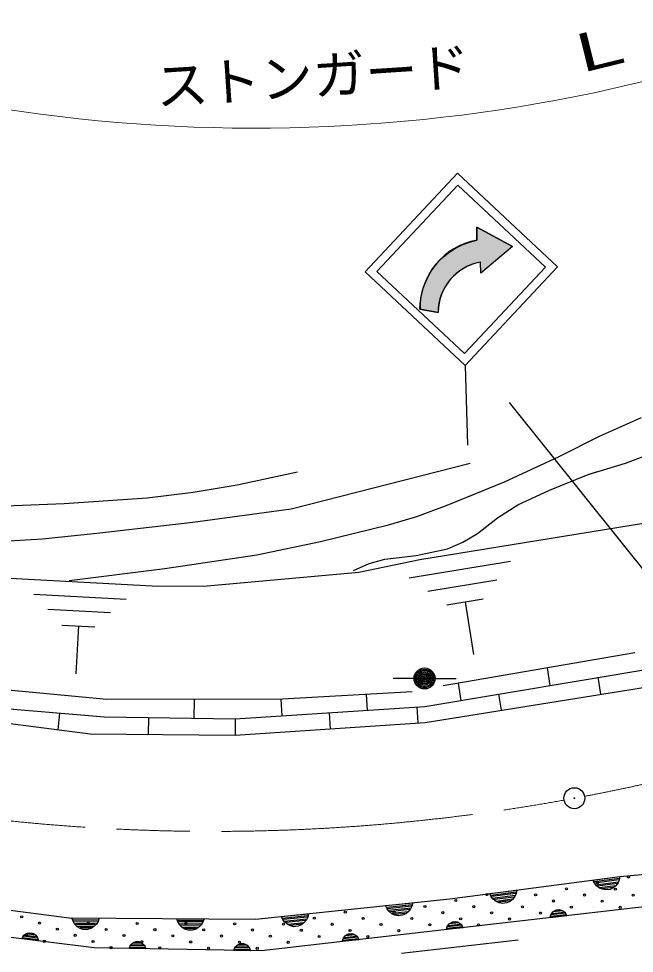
# Model space of a CAD drawing. Units: millimetres, scale not verified. Extents: x 40000 to 680000, y 20000 to 380000.
# Drawn here: x 418626 to 447949, y 297670 to 342226 of the extents above; entities that cross this region are included whole.
import ezdxf
from ezdxf.enums import TextEntityAlignment as Align

# ---------------------------------------------------------------- set-up
doc = ezdxf.new("R2010")
doc.units = ezdxf.units.MM
doc.header["$LTSCALE"] = 1000
doc.linetypes.add('CHAIN', pattern=[18.5, 12, -1.5, 3.5, -1.5])
for name, color, linetype, lineweight in [('M-BGD', 7, 'Continuous', 25), ('M-BMK', 2, 'CHAIN', 13), ('M-BMK-SRVR', 3, 'Continuous', 25), ('M-STR-HTXT', 7, 'Continuous', 13), ('M-STR-STRC', 7, 'Continuous', 25)]:
    doc.layers.add(name, color=color, linetype=linetype, lineweight=lineweight)
doc.styles.add('ＭＳ ゴシック', font='')
doc.styles.get('ＭＳ ゴシック').set_extended_font_data('MS Gothic')

msp = doc.modelspace()

# ---------------------------------------------------------------- hatches: boundary and pattern name
at = {"layer": 'M-STR-STRC'}
msp.add_hatch(color=256, dxfattribs=at).paths.add_polyline_path([(440454, 332289), (442140, 331366), (440632, 330099), (440616, 330617), (440340, 330551), (439976, 330409), (439640, 330211), (439333, 329956), (439135, 329736), (438933, 329440), (438800, 329176), (438683, 328833), (438618, 328484), (438603, 328227), (437741, 328386), (437754, 328644), (437791, 328992), (437910, 329420), (438125, 329933), (438265, 330171), (438458, 330449), (438641, 330663), (438877, 330887), (439102, 331068), (439434, 331292), (439745, 331441), (440098, 331568), (440452, 331671)])

# ---------------------------------------------------------------- linework, layer by layer
at = {"layer": 'M-BGD'}
for p, q in [((446286, 322317), (448294, 323209)), ((444364, 321351), (446286, 322317)), ((447537, 321042), (449405, 321745)), ((441764, 320153), (444364, 321351)), ((441764, 320153), (444364, 321351)), ((431611, 318857), (440135, 321036)), ((445758, 320490), (447537, 321042)), ((429026, 320011), (431901, 320622)), ((443903, 319751), (445758, 320490)), ((443903, 319751), (445758, 320490)), ((443903, 319751), (445758, 320490)), ((445758, 320490), (446194, 320637)), ((426928, 319650), (429026, 320011)), ((439036, 319031), (441764, 320153)), ((439036, 319031), (441764, 320153)), ((424748, 319379), (426928, 319650)), ((439036, 319031), (440284, 319549)), ((442400, 319049), (443903, 319751)), ((442400, 319049), (443903, 319751)), ((442400, 319049), (443903, 319751)), ((416843, 318964), (420786, 319119)), ((420786, 319119), (424748, 319379)), ((437584, 318487), (439036, 319031)), ((441426, 318425), (442400, 319049)), ((426927, 318219), (431611, 318857)), ((422343, 317695), (426927, 318219)), ((436244, 318094), (437584, 318487)), ((437732, 316441), (450463, 318524)), ((440477, 317691), (441426, 318425)), ((419761, 317429), (422343, 317695)), ((432999, 317307), (436244, 318094)), ((432999, 317307), (436244, 318094)), ((439783, 317268), (440477, 317691)), ((439783, 317268), (440477, 317691)), ((417557, 317300), (419761, 317429)), ((429976, 316673), (432999, 317307)), ((429976, 316673), (432999, 317307)), ((439044, 316952), (439783, 317268)), ((439044, 316952), (439783, 317268)), ((437557, 316641), (439044, 316952)), ((437557, 316641), (439044, 316952)), ((437557, 316641), (439044, 316952)), ((425583, 316012), (429976, 316673)), ((434822, 315836), (437732, 316441)), ((435314, 316246), (436071, 316454)), ((435314, 316246), (436071, 316454)), ((435314, 316246), (436071, 316454)), ((435314, 316246), (436071, 316454)), ((435314, 316246), (436071, 316454)), ((436071, 316454), (437557, 316641)), ((436071, 316454), (437557, 316641)), ((436071, 316454), (437557, 316641)), ((437219, 315572), (442047, 316362)), ((421026, 315436), (425583, 316012)), ((434581, 315927), (435314, 316246)), ((434581, 315927), (435314, 316246)), ((434581, 315927), (435314, 316246)), ((434581, 315927), (435314, 316246)), ((434581, 315927), (435314, 316246)), ((416456, 315649), (424976, 315184)), ((427425, 315178), (434822, 315836)), ((441401, 315463), (438117, 314926)), ((424976, 315184), (427425, 315178)), ((419351, 314799), (423738, 314559)), ((439016, 314280), (440755, 314564)), ((439886, 314422), (440296, 311911)), ((422998, 313895), (420015, 314058)), ((420678, 313318), (422258, 313232)), ((421468, 313275), (421343, 310994)), ((447974, 311992), (438843, 310427)), ((437979, 309442), (449222, 311330)), ((443792, 311276), (443932, 310442)), ((437460, 310777), (436461, 310779)), ((438458, 310774), (439457, 310771)), ((446360, 310017), (446224, 310827)), ((422828, 309766), (415383, 310481)), ((437364, 310128), (431195, 309785)), ((437995, 308681), (449173, 310466)), ((439554, 310549), (439692, 309729)), ((431195, 309785), (422828, 309766)), ((426980, 309775), (426966, 308874)), ((431110, 309784), (431163, 308991)), ((435183, 310006), (435232, 309260)), ((441620, 309260), (441490, 310031)), ((417431, 309394), (422715, 308940)), ((428933, 308844), (437979, 309442)), ((437657, 308658), (437607, 309417)), ((420509, 308331), (420577, 309124)), ((422715, 308940), (428933, 308844)), ((424816, 308105), (424829, 308907)), ((428933, 308844), (428941, 308063)), ((433482, 308373), (433431, 309141)), ((417421, 308735), (422033, 308132)), ((428941, 308063), (437995, 308681)), ((422033, 308132), (428941, 308063)), ((439164, 300266), (447267, 301329)), ((445980, 301160), (447267, 301329)), ((446042, 301090), (447226, 301245)), ((447267, 301329), (447236, 301168)), ((447267, 301329), (450151, 301597)), ((446052, 301013), (445980, 301160)), ((446146, 300894), (446052, 301013)), ((447210, 301165), (446077, 301016)), ((446113, 300942), (447194, 301084)), ((446291, 300782), (446146, 300894)), ((447127, 300997), (446201, 300875)), ((446288, 300808), (447060, 300909)), ((446430, 300722), (446291, 300782)), ((446942, 300815), (446427, 300748)), ((446945, 300790), (446797, 300718)), ((447064, 300884), (446945, 300790)), ((447175, 301029), (447064, 300884)), ((447236, 301168), (447175, 301029)), ((412546, 300464), (421026, 299357)), ((441064, 300516), (442351, 300684)), ((441135, 300368), (441064, 300516)), ((441125, 300445), (442309, 300600)), ((441229, 300249), (441135, 300368)), ((442294, 300520), (441161, 300371)), ((441197, 300297), (442278, 300439)), ((442211, 300352), (441284, 300230)), ((442259, 300384), (442147, 300239)), ((442319, 300523), (442259, 300384)), ((442351, 300684), (442319, 300523)), ((446591, 300691), (446430, 300722)), ((446797, 300718), (446591, 300691)), ((429898, 299292), (439164, 300266)), ((449655, 300026), (430191, 297783)), ((436104, 299945), (437395, 300080)), ((436172, 299795), (436104, 299945)), ((436164, 299873), (437352, 299998)), ((437334, 299917), (436198, 299798)), ((437360, 299920), (437296, 299783)), ((437395, 300080), (437360, 299920)), ((441375, 300137), (441229, 300249)), ((441372, 300163), (442144, 300265)), ((441514, 300077), (441375, 300137)), ((442025, 300170), (441510, 300103)), ((441675, 300046), (441514, 300077)), ((441881, 300073), (441675, 300046)), ((442029, 300145), (441881, 300073)), ((442147, 300239), (442029, 300145)), ((431139, 299423), (432430, 299558)), ((431207, 299273), (431139, 299423)), ((431199, 299351), (432386, 299476)), ((432430, 299558), (432395, 299398)), ((436263, 299674), (436172, 299795)), ((436232, 299723), (437316, 299837)), ((436406, 299559), (436263, 299674)), ((437247, 299752), (436318, 299654)), ((436403, 299585), (437178, 299666)), ((436543, 299495), (436406, 299559)), ((437057, 299575), (436540, 299521)), ((436703, 299459), (436543, 299495)), ((436910, 299481), (436703, 299459)), ((437059, 299549), (436910, 299481)), ((437180, 299640), (437059, 299549)), ((437296, 299783), (437180, 299640)), ((443942, 299367), (443963, 299466)), ((444736, 299459), (443942, 299367)), ((443963, 299466), (444002, 299551)), ((443967, 299434), (444697, 299519)), ((444658, 299578), (443991, 299502)), ((444002, 299551), (444072, 299640)), ((444032, 299571), (444603, 299636)), ((444072, 299640), (444146, 299696)), ((444532, 299693), (444088, 299641)), ((444146, 299696), (444237, 299739)), ((444177, 299700), (444431, 299729)), ((444237, 299739), (444364, 299754)), ((444364, 299754), (444463, 299733)), ((444463, 299733), (444548, 299694)), ((444548, 299694), (444636, 299624)), ((444636, 299624), (444693, 299550)), ((444693, 299550), (444736, 299459)), ((422223, 297931), (412865, 299102)), ((421026, 299357), (429898, 299292)), ((421212, 299200), (421161, 299356)), ((421161, 299356), (422459, 299347)), ((421212, 299278), (422407, 299269)), ((421289, 299070), (421212, 299200)), ((422380, 299192), (421238, 299200)), ((421263, 299122), (422354, 299114)), ((421418, 298939), (421289, 299070)), ((422275, 299037), (421341, 299044)), ((422327, 299062), (422196, 298933)), ((422406, 299192), (422327, 299062)), ((422459, 299347), (422406, 299192)), ((426204, 299164), (426153, 299320)), ((426153, 299320), (427452, 299310)), ((426281, 299033), (426204, 299164)), ((426205, 299241), (427399, 299233)), ((427372, 299155), (426230, 299163)), ((426256, 299085), (427346, 299077)), ((426410, 298902), (426281, 299033)), ((427267, 299000), (426333, 299007)), ((427320, 299026), (427189, 298897)), ((427398, 299155), (427320, 299026)), ((427452, 299310), (427398, 299155)), ((431298, 299152), (431207, 299273)), ((432369, 299395), (431233, 299276)), ((431267, 299201), (432351, 299315)), ((431441, 299037), (431298, 299152)), ((432282, 299230), (431352, 299132)), ((431438, 299063), (432213, 299144)), ((431578, 298973), (431441, 299037)), ((432092, 299053), (431575, 298999)), ((432094, 299027), (431945, 298959)), ((432215, 299118), (432094, 299027)), ((432331, 299261), (432215, 299118)), ((432395, 299398), (432331, 299261)), ((439021, 298897), (439059, 298982)), ((439716, 299009), (439049, 298932)), ((439059, 298982), (439130, 299070)), ((439089, 299001), (439661, 299067)), ((439130, 299070), (439203, 299127)), ((439590, 299123), (439145, 299072)), ((439203, 299127), (439295, 299169)), ((439235, 299130), (439489, 299160)), ((439295, 299169), (439422, 299184)), ((439422, 299184), (439521, 299163)), ((439521, 299163), (439606, 299125)), ((439606, 299125), (439694, 299055)), ((439694, 299055), (439751, 298981)), ((439751, 298981), (439794, 298889)), ((418872, 298528), (418961, 298597)), ((418906, 298539), (419476, 298468)), ((418961, 298597), (419046, 298635)), ((419421, 298539), (418977, 298595)), ((419046, 298635), (419146, 298654)), ((419078, 298631), (419332, 298599)), ((419146, 298654), (419272, 298638)), ((419272, 298638), (419363, 298595)), ((419363, 298595), (419437, 298537)), ((419437, 298537), (419506, 298448)), ((421418, 298965), (422197, 298959)), ((421547, 298860), (421418, 298939)), ((422066, 298882), (421547, 298886)), ((421702, 298807), (421547, 298860)), ((421910, 298806), (421702, 298807)), ((422066, 298856), (421910, 298806)), ((422196, 298933), (422066, 298856)), ((426410, 298928), (427189, 298923)), ((426539, 298824), (426410, 298902)), ((427059, 298846), (426539, 298850)), ((426695, 298771), (426539, 298824)), ((426902, 298769), (426695, 298771)), ((427058, 298820), (426902, 298769)), ((427189, 298897), (427058, 298820)), ((431738, 298938), (431578, 298973)), ((431945, 298959), (431738, 298938)), ((434170, 298499), (434244, 298555)), ((434631, 298552), (434186, 298500)), ((434244, 298555), (434336, 298598)), ((434276, 298559), (434530, 298588)), ((434336, 298598), (434463, 298613)), ((434463, 298613), (434562, 298592)), ((434562, 298592), (434646, 298553)), ((434646, 298553), (434735, 298483)), ((439000, 298798), (439021, 298897)), ((439794, 298889), (439000, 298798)), ((439025, 298865), (439755, 298949)), ((418771, 298363), (418815, 298454)), ((419564, 298264), (418771, 298363)), ((418811, 298423), (419540, 298331)), ((418815, 298454), (418872, 298528)), ((419516, 298399), (418850, 298482)), ((419506, 298448), (419544, 298363)), ((419544, 298363), (419564, 298264)), ((423963, 298075), (424045, 298153)), ((423996, 298090), (424571, 298079)), ((424045, 298153), (424125, 298199)), ((424508, 298144), (424061, 298153)), ((424125, 298199), (424222, 298230)), ((424157, 298199), (424413, 298194)), ((424222, 298230), (424350, 298227)), ((424350, 298227), (424445, 298193)), ((424445, 298193), (424524, 298144)), ((424524, 298144), (424602, 298063)), ((429029, 298060), (429110, 298107)), ((429110, 298107), (429206, 298137)), ((429142, 298106), (429397, 298101)), ((429206, 298137), (429334, 298134)), ((429334, 298134), (429429, 298101)), ((429429, 298101), (429508, 298051)), ((434041, 298226), (434062, 298325)), ((434834, 298318), (434041, 298226)), ((434062, 298325), (434100, 298410)), ((434065, 298293), (434795, 298378)), ((434756, 298437), (434090, 298361)), ((434100, 298410), (434170, 298499)), ((434130, 298430), (434701, 298495)), ((434735, 298483), (434792, 298409)), ((434792, 298409), (434834, 298318)), ((436866, 297670), (442421, 298310)), ((430191, 297783), (422223, 297931)), ((423880, 297900), (423914, 297996)), ((424679, 297885), (423880, 297900)), ((423913, 297964), (424648, 297950)), ((423914, 297996), (423963, 298075)), ((424617, 298014), (423946, 298027)), ((424602, 298063), (424649, 297982)), ((424649, 297982), (424679, 297885)), ((428864, 297807), (428898, 297903)), ((429663, 297793), (428864, 297807)), ((428897, 297871), (429632, 297857)), ((428898, 297903), (428947, 297982)), ((429601, 297922), (428931, 297934)), ((428947, 297982), (429029, 298060)), ((428980, 297997), (429555, 297986)), ((429492, 298051), (429045, 298060)), ((429508, 298051), (429586, 297970)), ((429586, 297970), (429633, 297889)), ((429633, 297889), (429663, 297793))]:
    msp.add_line(p, q, dxfattribs=at)
for centre, radius in [((437959, 310775), 499), ((437959, 310775), 439), ((437959, 310775), 379), ((437959, 310775), 320), ((437959, 310775), 260), ((437959, 310775), 200), ((437959, 310775), 140), ((437959, 310775), 79.9), ((437959, 310775), 20), ((447669, 301309), 49.9), ((444723, 300742), 49.9), ((446196, 301026), 49.9), ((447046, 300732), 49.9), ((440926, 300469), 49.9), ((443249, 300459), 49.9), ((445573, 300449), 49.9), ((447897, 300439), 49.9), ((437979, 299902), 49.9), ((439452, 300186), 49.9), ((440303, 299892), 49.9), ((441776, 300176), 49.9), ((442626, 299882), 49.9), ((444100, 300165), 49.9), ((444950, 299872), 49.9), ((446423, 300155), 49.9), ((447274, 299862), 49.9), ((418767, 299406), 49.9), ((434182, 299629), 49.9), ((436506, 299619), 49.9), ((438830, 299609), 49.9), ((441153, 299599), 49.9), ((443477, 299589), 49.9), ((419617, 299112), 49.9), ((421941, 299102), 49.9), ((424265, 299092), 49.9), ((426588, 299082), 49.9), ((428912, 299072), 49.9), ((431236, 299062), 49.9), ((432709, 299345), 49.9), ((433559, 299052), 49.9), ((435033, 299335), 49.9), ((435883, 299042), 49.9), ((437356, 299325), 49.9), ((438207, 299032), 49.9), ((439680, 299315), 49.9), ((440530, 299022), 49.9), ((442004, 299305), 49.9), ((418994, 298535), 49.9), ((420468, 298819), 49.9), ((421318, 298525), 49.9), ((422791, 298809), 49.9), ((423642, 298515), 49.9), ((425115, 298799), 49.9), ((425965, 298505), 49.9), ((427439, 298789), 49.9), ((428289, 298495), 49.9), ((429762, 298779), 49.9), ((430613, 298485), 49.9), ((432086, 298768), 49.9), ((434410, 298758), 49.9), ((436733, 298748), 49.9), ((419845, 298242), 49.9), ((422168, 298232), 49.9), ((424492, 298222), 49.9), ((426816, 298212), 49.9), ((429139, 298202), 49.9), ((431463, 298192), 49.9), ((432936, 298475), 49.9), ((435260, 298465), 49.9), ((423019, 297938), 49.9), ((425343, 297928), 49.9), ((427666, 297918), 49.9), ((429990, 297908), 49.9)]:
    msp.add_circle(centre, radius, dxfattribs=at)
at = {"layer": 'M-BMK'}
for start, end in [(280.81235, 294.98025), (258.97683, 280.20515)]:
    msp.add_arc((427909, 397699), 94218, start, end, dxfattribs=at)
at = {"layer": 'M-BMK-SRVR'}
for radius in [499, 20]:
    msp.add_circle((445093, 305062), radius, dxfattribs=at)
at = {"layer": 'M-STR-HTXT'}
msp.add_arc((429842, 415368), 78360, 253.76346, 296.7334, dxfattribs=at)
at = {"layer": 'M-STR-STRC'}
for p, q in [((439533, 334859), (435127, 330153)), ((444291, 330404), (439533, 334859)), ((435691, 330171), (439551, 334294)), ((439551, 334294), (443726, 330385)), ((440454, 332289), (440452, 331671)), ((442140, 331366), (440454, 332289)), ((442140, 331366), (440632, 330099)), ((440632, 330099), (440616, 330617)), ((439866, 326262), (435691, 330171)), ((443726, 330385), (439866, 326262)), ((439885, 325698), (444291, 330404)), ((435127, 330153), (439885, 325698)), ((437741, 328386), (438603, 328227)), ((439885, 325698), (440008, 321888)), ((441991, 323924), (450185, 313682))]:
    msp.add_line(p, q, dxfattribs=at)
msp.add_lwpolyline([(440454, 332289), (442140, 331366), (440632, 330099), (440616, 330617), (440340, 330551), (439976, 330409), (439640, 330211), (439333, 329956), (439135, 329736), (438933, 329440), (438800, 329176), (438683, 328833), (438618, 328484), (438603, 328227), (437741, 328386), (437754, 328644), (437791, 328992), (437910, 329420), (438125, 329933), (438265, 330171), (438458, 330449), (438641, 330663), (438877, 330887), (439102, 331068), (439434, 331292), (439745, 331441), (440098, 331568), (440452, 331671)], close=True, dxfattribs=at)
for centre, radius, start, end in [((441047, 328419), 3306, 100.3683, 180.5732), ((441042, 328215), 2440, 100.0572, 179.7223)]:
    msp.add_arc(centre, radius, start, end, dxfattribs=at)

# ---------------------------------------------------------------- texts
at = {"layer": 'M-STR-HTXT', "style": 'ＭＳ ゴシック', "width": 1.5}
msp.add_text('Ｌ＝81.0', height=1833, rotation=13.849, dxfattribs=at).set_placement((444796, 338910), align=Align.BOTTOM_LEFT)
at = {"layer": 'M-STR-HTXT', "style": 'ＭＳ ゴシック'}
msp.add_text('ストンガード', height=1833, rotation=3.749, dxfattribs=at).set_placement((425246, 337530), align=Align.BOTTOM_LEFT)

doc.saveas('drawing.dxf')
